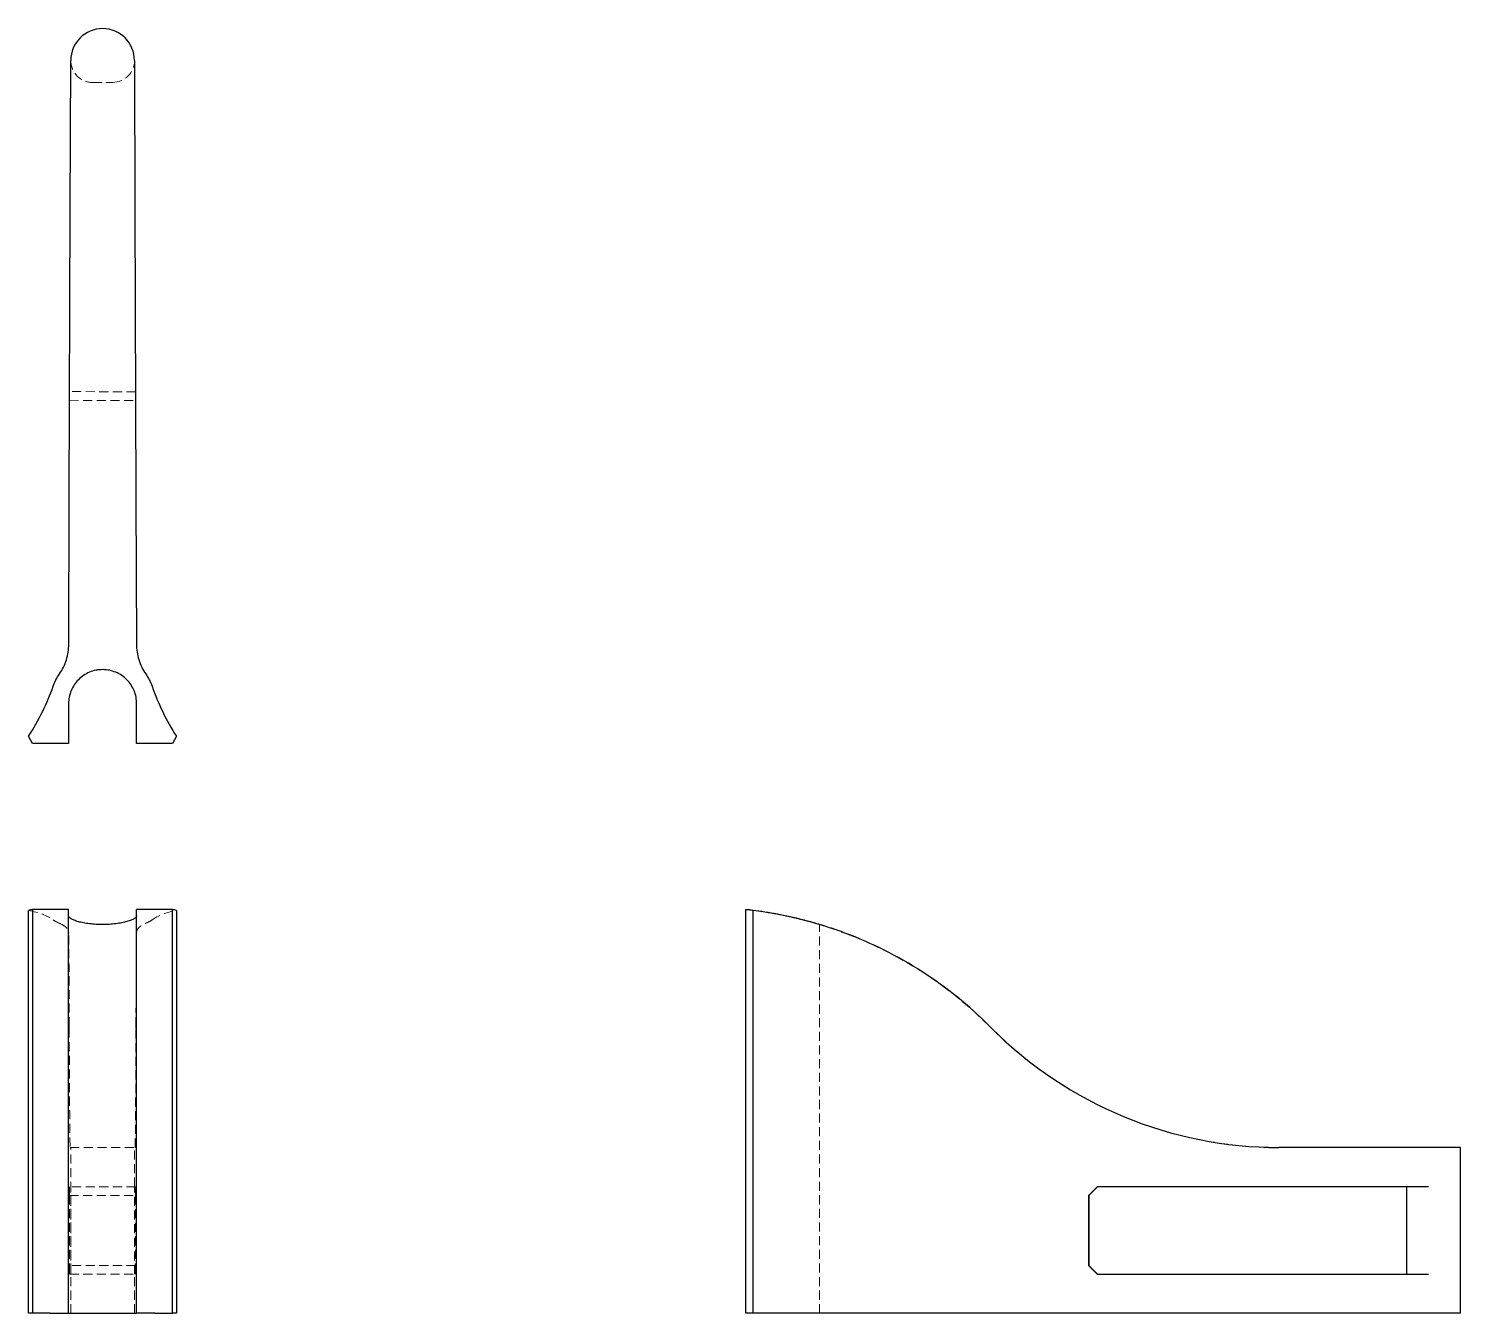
# Model space of a CAD drawing. Header units: millimetres. Extents: x 73 to 273, y 28 to 208.
import ezdxf

# ---------------------------------------------------------------- set-up
doc = ezdxf.new("R2010")
doc.units = ezdxf.units.MM
doc.linetypes.add('HIDDEN', pattern=[1.905, 1.27, -0.635])

msp = doc.modelspace()

# ---------------------------------------------------------------- linework, layer by layer
at = {"color": 7, "linetype": 'Continuous', "lineweight": 25}
for p, q in [((78.48, 182.59), (78.55, 203.54)), ((87.47, 203.54), (87.54, 182.62)), ((78.35, 142.42), (78.48, 182.59)), ((87.54, 182.62), (87.68, 142.45)), ((78.34, 142.1), (78.35, 142.42)), ((87.68, 142.45), (87.68, 142.13)), ((78.28, 121.88), (78.34, 142.1)), ((87.68, 142.13), (87.75, 121.88)), ((78.25, 113.58), (78.25, 108.01)), ((87.77, 108.01), (87.77, 113.58)), ((73.21, 108), (72.66, 109.01)), ((93.34, 109.01), (92.79, 108)), ((75.66, 108.01), (73.21, 108)), ((78.25, 108.01), (75.66, 108.01)), ((90.34, 108.01), (87.77, 108.01)), ((92.79, 108), (90.34, 108.01)), ((72.66, 28.3), (72.66, 84.65)), ((73.21, 84.77), (73.21, 28.3)), ((75.66, 84.77), (73.21, 84.77)), ((78.25, 28.3), (78.25, 84.77)), ((87.77, 28.3), (87.77, 84.77)), ((92.79, 28.3), (92.79, 84.78)), ((93.34, 84.66), (93.34, 28.3)), ((173, 28.3), (173, 84.78)), ((174.01, 84.66), (174.01, 28.3)), ((207.45, 68.14), (207.13, 68.46)), ((268.54, 51.5), (247.62, 51.5)), ((273, 51.5), (268.54, 51.5)), ((273, 28.3), (273, 51.5)), ((220.98, 44.79), (222.2, 46.01)), ((220.98, 44.79), (220.98, 35.01)), ((221.01, 44.79), (220.98, 44.79)), ((222.23, 46.01), (221.01, 44.79)), ((221.01, 44.79), (221.01, 35.01)), ((268.54, 46.01), (222.2, 46.01)), ((265.47, 46.01), (265.47, 33.79)), ((222.2, 33.79), (220.98, 35.01)), ((220.98, 35.01), (221.01, 35.01)), ((221.01, 35.01), (222.23, 33.79)), ((222.2, 33.79), (268.54, 33.79)), ((73.21, 28.3), (72.66, 28.3)), ((75.66, 28.3), (73.21, 28.3)), ((75.66, 28.3), (78.25, 28.3)), ((78.25, 28.3), (87.77, 28.3)), ((90.34, 28.3), (87.77, 28.3)), ((90.34, 28.3), (92.79, 28.3)), ((93.34, 28.3), (92.79, 28.3)), ((174.01, 28.3), (173, 28.3)), ((181.01, 28.3), (174.01, 28.3)), ((182.74, 28.3), (181.01, 28.3)), ((186.88, 28.3), (182.74, 28.3)), ((268.54, 28.3), (186.88, 28.3)), ((273, 28.3), (268.54, 28.3))]:
    msp.add_line(p, q, dxfattribs=at)
at = {"color": 7, "linetype": 'HIDDEN', "lineweight": 18}
for p, q in [((81.62, 200.47), (84.43, 200.48)), ((87.63, 157.2), (78.4, 157.23)), ((78.39, 156.01), (87.63, 155.98)), ((173.01, 84.77), (173, 84.77)), ((173.01, 28.3), (173.01, 84.77)), ((174.01, 28.3), (174.01, 84.65)), ((183.34, 28.3), (183.34, 82.68)), ((78.34, 68.46), (78.35, 68.14)), ((87.68, 68.14), (87.68, 68.46)), ((207.1, 68.46), (207.42, 68.14)), ((78.48, 51.5), (87.54, 51.5)), ((78.55, 28.3), (78.55, 51.5)), ((87.47, 46.01), (87.47, 51.5)), ((247.59, 51.5), (247.62, 51.5)), ((78.4, 46.01), (78.39, 44.79)), ((78.39, 44.79), (78.39, 35.01)), ((78.39, 44.79), (87.63, 44.79)), ((87.63, 46.01), (78.4, 46.01)), ((78.55, 33.79), (78.55, 46.01)), ((87.47, 33.79), (87.47, 46.01)), ((87.63, 44.79), (87.63, 46.01)), ((87.63, 44.79), (87.63, 35.01)), ((87.63, 35.01), (78.39, 35.01)), ((78.39, 35.01), (78.4, 33.79)), ((87.63, 33.79), (87.63, 35.01)), ((78.4, 33.79), (87.63, 33.79)), ((87.47, 28.3), (87.47, 33.79))]:
    msp.add_line(p, q, dxfattribs=at)
at = {"color": 7, "linetype": 'HIDDEN', "lineweight": 18, "flags": 128}
for points in [[(87.68, 68.46), (87.68, 70.14), (87.69, 71.74), (87.7, 73.26), (87.7, 74.71), (87.71, 76.06), (87.72, 77.33), (87.72, 78.51), (87.73, 79.6), (87.74, 80.59), (87.75, 81.49)], [(87.54, 51.5), (87.55, 51.55), (87.56, 51.7), (87.56, 51.94), (87.57, 52.28), (87.58, 52.71), (87.59, 53.24), (87.6, 53.87), (87.6, 54.58), (87.61, 55.39), (87.62, 56.29), (87.63, 57.28), (87.63, 58.35), (87.64, 59.51), (87.65, 60.75), (87.65, 62.08), (87.66, 63.48), (87.67, 64.96), (87.67, 66.52), (87.68, 68.14)]]:
    msp.add_lwpolyline(points, dxfattribs=at)
at = {"color": 7, "linetype": 'Continuous', "lineweight": 25}
for centre, radius, start, end in [((83.01, 203.54), 4.46, 0, 180), ((166.97, 28.3), 56.8, 44.9998, 69.4836), ((247.62, 108.3), 56.8, 224.9998, 270)]:
    msp.add_arc(centre, radius, start, end, dxfattribs=at)
at = {"color": 7, "linetype": 'HIDDEN', "lineweight": 18}
for centre, start, end in [((81.61, 203.52), 179.8055, 270.1945), ((84.42, 203.53), 270.1945, 0.1945)]:
    msp.add_arc(centre, 3.05, start, end, dxfattribs=at)
at = {"color": 7, "linetype": 'Continuous', "lineweight": 25}
for centre, major_axis, ratio, start_param, end_param in [((76.53, 28.3), (0, 56.8), 0.545942, 0.107222, 0.125197), ((1866.4, 28.3), (-16733.33, 0), 0.003394, 4.819455, 4.819611), ((1866.4, 28.3), (-16733.33, 0), 0.003394, 4.818728, 4.818883), ((978.37, 28.3), (8366.67, 0), 0.006789, 1.676842, 1.677136), ((89.48, 28.3), (0, 56.8), 0.549776, 6.159261, 6.17714), ((166.98, 28.3), (56.91, 0), 0.998132, 1.446872, 1.464751)]:
    msp.add_ellipse(centre, major_axis=major_axis, ratio=ratio, start_param=start_param, end_param=end_param, dxfattribs=at)
at = {"color": 7, "linetype": 'HIDDEN', "lineweight": 18}
for centre, major_axis, ratio, start_param, end_param in [((169.99, 28.3), (0, 56.8), 0.500003, 6.176846, 6.17714), ((166.93, 28.3), (0, 56.8), 0.998153, 6.157988, 6.175963), ((166.97, 28.3), (-56.8, 0), 0.999994, 4.506591, 4.605895), ((166.94, 28.3), (-56.8, 0), 0.999994, 4.50601, 4.605323), ((78.21, 28.3), (0, 56.8), 0.003394, 5.497787, 5.924504), ((166.94, 28.3), (56.8, 0), 0.999983, 0.785398, 1.212115), ((78.48, 108.3), (0, 56.8), 0.003394, 2.356194, 3.141593), ((247.59, 108.3), (56.8, 0), 0.999983, 3.926991, 4.712389)]:
    msp.add_ellipse(centre, major_axis=major_axis, ratio=ratio, start_param=start_param, end_param=end_param, dxfattribs=at)
at = {"color": 7, "linetype": 'Continuous', "lineweight": 25}
for points, knots in [([(76.98, 117.74), (77.41, 118.36), (77.73, 119.02), (78.05, 120.08), (78.14, 120.44), (78.25, 121.15), (78.27, 121.52), (78.28, 121.88)], [0, 0, 0, 0, 0.5, 0.5, 0.75, 0.75, 1, 1, 1, 1]), ([(87.75, 121.88), (87.75, 121.15), (87.86, 120.44), (88.18, 119.39), (88.32, 119.04), (88.64, 118.37), (88.83, 118.05), (89.04, 117.74)], [0, 0, 0, 0, 0.5, 0.5, 0.75, 0.75, 1, 1, 1, 1]), ([(87.77, 113.58), (87.77, 113.89), (87.74, 114.2), (87.63, 114.8), (87.54, 115.1), (87.3, 115.67), (87.16, 115.94), (86.82, 116.46), (86.62, 116.7), (86.18, 117.15), (85.95, 117.34), (85.43, 117.69), (85.15, 117.85), (84.57, 118.09), (84.27, 118.18), (83.65, 118.31), (83.33, 118.34), (82.86, 118.34), (82.7, 118.33), (82.39, 118.3), (82.23, 118.28), (81.76, 118.19), (81.46, 118.09), (80.88, 117.85), (80.6, 117.7), (80.08, 117.35), (79.84, 117.15), (79.4, 116.71), (79.21, 116.47), (78.87, 115.95), (78.72, 115.67), (78.49, 115.1), (78.4, 114.81), (78.28, 114.2), (78.25, 113.89), (78.25, 113.58)], [0, 0, 0, 0, 0.0625, 0.0625, 0.125, 0.125, 0.1875, 0.1875, 0.25, 0.25, 0.3125, 0.3125, 0.375, 0.375, 0.4375, 0.4375, 0.5, 0.5, 0.53125, 0.53125, 0.5625, 0.5625, 0.625, 0.625, 0.6875, 0.6875, 0.75, 0.75, 0.8125, 0.8125, 0.875, 0.875, 0.9375, 0.9375, 1, 1, 1, 1]), ([(87.77, 83.9), (87.77, 83.83), (87.74, 83.77), (87.63, 83.63), (87.54, 83.56), (87.3, 83.42), (87.16, 83.35), (86.82, 83.22), (86.62, 83.15), (86.18, 83.03), (85.95, 82.97), (85.43, 82.87), (85.15, 82.83), (84.57, 82.76), (84.27, 82.73), (83.65, 82.69), (83.33, 82.68), (82.86, 82.68), (82.7, 82.68), (82.39, 82.69), (82.23, 82.7), (81.76, 82.73), (81.46, 82.75), (80.88, 82.82), (80.6, 82.87), (80.08, 82.97), (79.84, 83.02), (79.4, 83.14), (79.21, 83.21), (78.87, 83.34), (78.72, 83.41), (78.49, 83.55), (78.4, 83.62), (78.28, 83.76), (78.25, 83.82), (78.25, 83.89)], [0, 0, 0, 0, 0.0625, 0.0625, 0.125, 0.125, 0.1875, 0.1875, 0.25, 0.25, 0.3125, 0.3125, 0.375, 0.375, 0.4375, 0.4375, 0.5, 0.5, 0.53125, 0.53125, 0.5625, 0.5625, 0.625, 0.625, 0.6875, 0.6875, 0.75, 0.75, 0.8125, 0.8125, 0.875, 0.875, 0.9375, 0.9375, 1, 1, 1, 1]), ([(186.88, 81.49), (186.15, 81.76), (185.44, 82.01), (184.39, 82.36), (184.04, 82.47), (183.37, 82.68), (183.05, 82.77), (182.74, 82.86)], [0, 0, 0, 0, 0.5, 0.5, 0.75, 0.75, 1, 1, 1, 1])]:
    msp.add_open_spline(points, degree=3, knots=knots, dxfattribs=at)
for points in [[(76.1, 116.02), (76.32, 116.63), (76.61, 117.21), (76.98, 117.74)], [(89.04, 117.74), (89.42, 117.2), (89.71, 116.62), (89.93, 116.01)], [(72.66, 109.01), (74.1, 111.24), (75.24, 113.58), (76.1, 116.02)], [(89.93, 116.01), (90.78, 113.57), (91.91, 111.23), (93.34, 109.01)], [(181.01, 83.34), (178.57, 83.96), (176.23, 84.38), (174.01, 84.66)], [(182.74, 82.86), (182.2, 83.02), (181.62, 83.18), (181.01, 83.34)]]:
    msp.add_open_spline(points, degree=3, dxfattribs=at)
at = {"color": 7, "linetype": 'HIDDEN', "lineweight": 18}
for points in [[(72.66, 84.65), (74.1, 84.37), (75.24, 83.94), (76.1, 83.32)], [(89.93, 83.34), (90.78, 83.96), (91.91, 84.38), (93.34, 84.66)], [(174.01, 84.65), (176.24, 84.37), (178.58, 83.94), (181.02, 83.32)], [(76.1, 83.32), (76.32, 83.16), (76.61, 83.01), (76.98, 82.85)], [(89.04, 82.86), (89.42, 83.02), (89.71, 83.18), (89.93, 83.34)], [(181.02, 83.32), (181.63, 83.16), (182.21, 83.01), (182.74, 82.85)]]:
    msp.add_open_spline(points, degree=3, dxfattribs=at)
for points, knots in [([(76.98, 82.85), (77.41, 82.67), (77.73, 82.47), (78.05, 82.12), (78.14, 82), (78.25, 81.75), (78.27, 81.62), (78.28, 81.48)], [0, 0, 0, 0, 0.5, 0.5, 0.75, 0.75, 1, 1, 1, 1]), ([(87.75, 81.49), (87.75, 81.76), (87.86, 82.01), (88.18, 82.36), (88.32, 82.47), (88.64, 82.68), (88.83, 82.77), (89.04, 82.86)], [0, 0, 0, 0, 0.5, 0.5, 0.75, 0.75, 1, 1, 1, 1]), ([(178.58, 83.9), (178.85, 83.84), (179.4, 83.72), (180.19, 83.54), (180.94, 83.35), (181.62, 83.17), (182.22, 83.01), (182.69, 82.87), (183.06, 82.77), (183.27, 82.7), (183.36, 82.68), (183.34, 82.68), (183.33, 82.68)], [0, 0, 0, 0, 0.109233, 0.221646, 0.330874, 0.443269, 0.552344, 0.664745, 0.770917, 0.880415, 0.982503, 1, 1, 1, 1]), ([(182.74, 82.85), (183.36, 82.67), (184.02, 82.47), (185.08, 82.12), (185.44, 82), (186.15, 81.75), (186.52, 81.62), (186.88, 81.48)], [0, 0, 0, 0, 0.5, 0.5, 0.75, 0.75, 1, 1, 1, 1])]:
    msp.add_open_spline(points, degree=3, knots=knots, dxfattribs=at)

doc.saveas('drawing.dxf')
